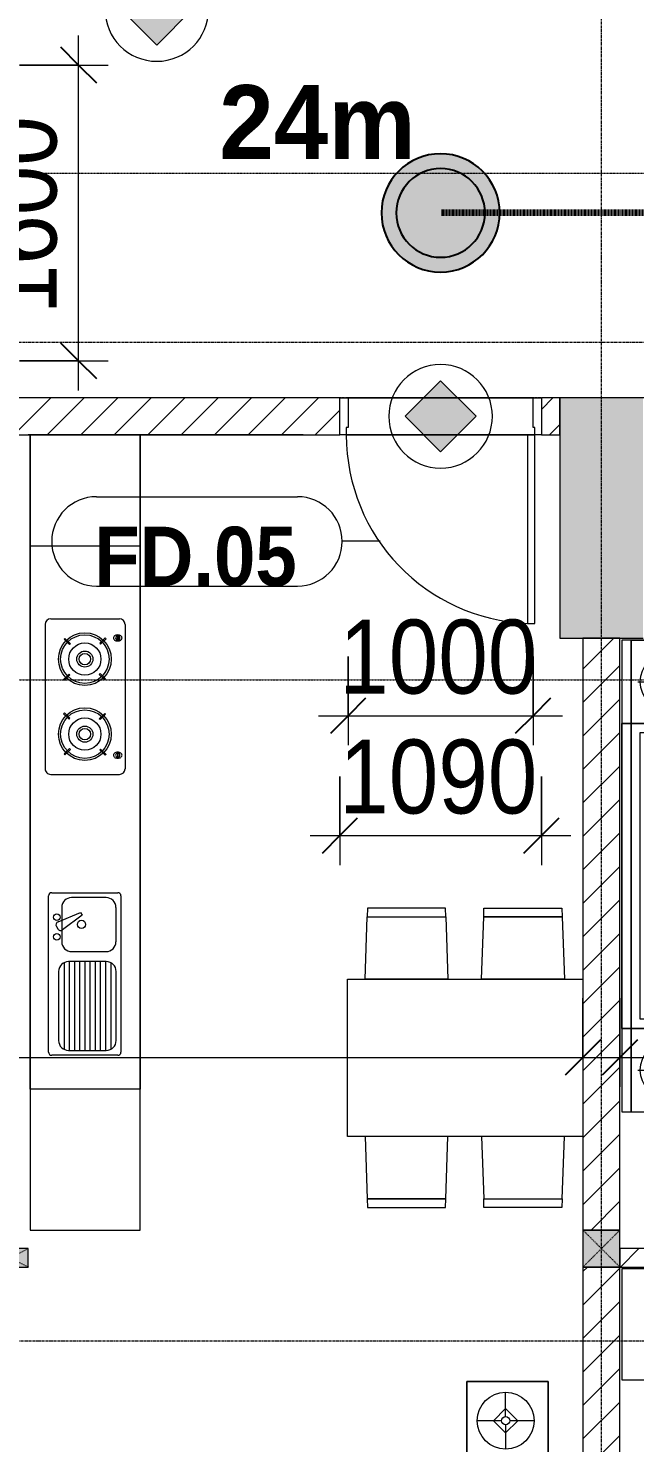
# Model space of a CAD drawing. Header units: millimetres. Extents: x 962 to 241049, y -15958 to 84407.
# Drawn here: x 121032 to 124312, y 27887 to 35536 of the extents above; entities that cross this region are included whole.
import ezdxf

# ---------------------------------------------------------------- set-up
doc = ezdxf.new("R2010")
doc.units = ezdxf.units.MM
for name, pattern in [('1 NÉT CALL OUT', [6, 3, -3]), ('Dash', [6, 3, -3]), ('Dash Dot 3_16_', [7.9375, 4.7625, -1.5875, 0, -1.5875]), ('Grid Line', [22.225, 12.7, -3.175, 3.175, -3.175])]:
    doc.linetypes.add(name, pattern=pattern)
for name, color, linetype, lineweight in [('0-1', 7, 'Continuous', 5), ('A-ANNO-DIMS', 211, 'Continuous', 9), ('A-ANNO-DIMS-160', 211, 'Continuous', 9), ('A-ANNO-NOTE', 131, 'Continuous', 9), ('A-ANNO-NOTE-1', 131, 'Continuous', 25), ('A-DETL-3', 90, '1 NÉT CALL OUT', 100), ('A-DETL-GENF-2', 1, 'Continuous', 9), ('A-DOOR-3', 1, 'Continuous', 9), ('A-DOOR-FRAM-1', 1, 'Continuous', 9), ('A-DOOR-IDEN', 31, 'Continuous', 9), ('A-FLOR-2', 9, 'Continuous', 9), ('A-WALL', 113, 'Continuous', 9), ('A-WALL-1', 253, 'Continuous', 18), ('A-WALL-3', 113, 'Continuous', 18), ('A-WALL-PATT-1', 10, 'Continuous', 9), ('A-WALL-PATT-2', 111, 'Continuous', 9), ('G-ANNO-SYMB-1', 111, 'Dash Dot 3_16_', 18), ('G-ANNO-TEXT-2', 142, 'Continuous', 9), ('G-IMPT-1', 254, 'Continuous', 9), ('I-FURN', 30, 'Continuous', 9), ('I-FURN-1', 254, 'Continuous', 9), ('S-COLS', 52, 'Continuous', 9), ('S-COLS-1', 52, 'Continuous', 5), ('S-COLS-2', 7, 'Continuous', 18), ('S-COLS-4', 254, 'Continuous', 9), ('S-COLS-5', 253, 'Continuous', 18), ('S-COLS-6', 52, 'Continuous', 18), ('S-COLS-7', 52, 'Dash', 9), ('S-COLS-HDLN', 52, 'Dash', 9), ('S-COLS-HDLN-1', 9, 'Dash', 9), ('S-GRID-1', 1, 'Grid Line', 9)]:
    doc.layers.add(name, color=color, linetype=linetype, lineweight=lineweight)
doc.styles.add('Arial_12', font='arial_0.ttf', dxfattribs={"width": 0.95, "height": 400})
doc.styles.add('Arial_B_5', font='arialbd_0.ttf', dxfattribs={"width": 0.9, "height": 320})
doc.styles.add('UTM Avo', font='UTM Avo.ttf', dxfattribs={"width": 0.9, "height": 400})
doc.dimstyles.new('1_Dim_chi_tiet_2_5', dxfattribs={"dimscale": 304.8, "dimtxt": 399.720379, "dimasz": 0.629921, "dimexe": 0.524934, "dimexo": 0.0625, "dimgap": 0.052493, "dimtad": 1, "dimdec": 0, "dimrnd": 5, "dimzin": 0, "dimdsep": 46, "dimtxsty": 'UTM Avo', "dimblk1": 'OBLIQUE', "dimblk2": 'OBLIQUE', "dimsah": 1, "dimcen": 0.09, "dimdle": 0.524934, "dimazin": 0, "dimtfac": 1, "dimtdec": 4, "dimtix": 1, "dimtmove": 0, "dimatfit": 3, "dimfxl": 1.049869, "dimfxlon": 1, "dimtvp": 1, "dimtolj": 1, "dimtzin": 0, "dimarcsym": 2})
pattern_1 = [(45, (63179.03, 0), (-90.50967, 90.50967), [])]

# ---------------------------------------------------------------- blocks, each defined once
blk = doc.blocks.new('NCV_TKTC_KET CAU_rvt-1-TKCS_MB TẦNG 1')
at = {"layer": 'S-COLS-1'}
blk.add_hatch(color=256, dxfattribs=at).paths.add_polyline_path([(61177.6, 32236.9), (61177.6, 33536.9), (60727.6, 33536.9), (60727.6, 32236.9), (60951.6, 32236.9)])
at = {"layer": 'S-COLS-2'}
for p, q in [((61177.6, 33536.9), (60727.6, 33536.9)), ((60727.6, 33536.9), (60727.6, 32236.9)), ((60727.6, 32236.9), (61177.6, 32236.9))]:
    blk.add_line(p, q, dxfattribs=at)
blk = doc.blocks.new('GIUONG NGU-2TAB-1600x2000 - GIUONG NGU-2TAB-1600x2000-842839-TKCS_MB TẦNG 1')
at = {"layer": 'I-FURN-1'}
for p, q in [((458.5, 0), (8.5, 0)), ((8.5, 0), (8.5, -50)), ((458.5, -50), (458.5, 0)), ((2108.2, 0), (458.5, 0)), ((458.5, 0), (458.5, -50)), ((458.5, 0), (2108.2, 0)), ((2108.2, -50), (2108.2, 0)), ((458.5, -50), (8.5, -50)), ((8.5, -50), (8.5, -450.3)), ((8.5, -50), (458.5, -50)), ((458.5, -50), (8.5, -50)), ((8.5, -50), (8.5, -450.3)), ((458.5, -450.3), (458.5, -50)), ((2108.2, -50), (458.5, -50)), ((458.5, -50), (458.5, -1938.9)), ((458.5, -50), (2108.2, -50)), ((458.5, -1938.9), (458.5, -50)), ((458.5, -450.3), (458.5, -50)), ((458.5, -50), (2108.2, -50)), ((2558.2, 0), (2108.2, 0)), ((2108.2, 0), (2108.2, -50)), ((2558.2, -50), (2108.2, -50)), ((2108.2, -50), (2108.2, -450.3)), ((2108.2, -1938.9), (2108.2, -50)), ((2108.2, -50), (2558.2, -50)), ((2108.2, -50), (2558.2, -50)), ((2108.2, -450.3), (2108.2, -50)), ((2108.2, -50), (2108.2, -1938.9)), ((2558.2, -50), (2558.2, 0)), ((2558.2, -450.3), (2558.2, -50)), ((2558.2, -50), (2558.2, -450.3)), ((233.5, -86.8), (233.5, -413.5)), ((508.5, -100), (2058.2, -100)), ((508.5, -1938.9), (508.5, -100)), ((2058.2, -100), (2058.2, -1938.9)), ((2333.2, -86.8), (2333.2, -413.5)), ((120.2, -250.2), (346.8, -250.2)), ((2446.5, -250.2), (2219.8, -250.2)), ((8.5, -450.3), (458.5, -450.3)), ((8.5, -450.3), (458.5, -450.3)), ((2108.2, -450.3), (2558.2, -450.3)), ((2558.2, -450.3), (2108.2, -450.3)), ((1997.1, -2000), (569.6, -2000)), ((569.6, -2050), (1997.1, -2050)), ((1997.1, -2050), (569.6, -2050))]:
    blk.add_line(p, q, dxfattribs=at)
for centre in [(233.5, -250.2), (2333.2, -250.2)]:
    blk.add_circle(centre, 150.7, dxfattribs=at)
for centre, radius, start, end in [((569.6, -1938.9), 111.1, 180, 270), ((569.6, -1938.9), 111.1, 180, 270), ((569.6, -1938.9), 61.1, 180, 270), ((1997.1, -1938.9), 111.1, 270, 360), ((1997.1, -1938.9), 61.1, 270, 0), ((1997.1, -1938.9), 111.1, 270, 0)]:
    blk.add_arc(centre, radius, start, end, dxfattribs=at)
blk = doc.blocks.new('MAY GIAT - MAY GIAT_dwg-348053-TKCS_MB TẦNG 1')
at = {"layer": 'G-IMPT-1', "flags": 128}
blk.add_lwpolyline([(5, 596.6), (5, 2.3), (605, 2.3), (605, 596.6)], close=True, dxfattribs=at)
blk = doc.blocks.new('MAY GIAT - MAY GIAT-348233-TKCS_MB TẦNG 1')
at = {"layer": 'I-FURN-1'}
for p, q in [((5, 596.6), (5, 2.3)), ((605, 596.6), (5, 596.6)), ((605, 2.3), (605, 596.6)), ((5, 2.3), (605, 2.3))]:
    blk.add_line(p, q, dxfattribs=at)
blk.add_blockref('MAY GIAT - MAY GIAT_dwg-348053-TKCS_MB TẦNG 1', (0, 0))
blk = doc.blocks.new('HE BEP A - HE BEP A-V8-TKCS_MB TẦNG 1')
at = {"layer": 'I-FURN'}
for p, q in [((765.9, 605.3), (3.5, 605.3)), ((3.5, 605.3), (3.5, 11)), ((765.9, 11), (765.9, 605.3)), ((765.9, 605.3), (4303.5, 605.3)), ((765.9, 11), (765.9, 605.3)), ((3703.5, 605.3), (3703.5, 11)), ((948.4, 131.7), (948.4, 487.8)), ((965.9, 505.3), (1810.5, 505.3)), ((1644.6, 463.3), (1632.2, 456.1)), ((1828, 487.8), (1828, 131.7)), ((2467.5, 494.2), (2467.5, 122.2)), ((3279.1, 524.2), (2497.5, 524.2)), ((3309.1, 494.2), (3309.1, 122.2)), ((975, 397.7), (975, 193.3)), ((975, 391.9), (1455.1, 391.9)), ((979.9, 419.9), (1450.3, 419.9)), ((1401.8, 451.1), (1028.4, 451.1)), ((1455.1, 193.3), (1455.1, 397.7)), ((1747.9, 434.2), (1562.5, 434.2)), ((1706.2, 324.4), (1627.3, 429.4)), ((1670.1, 454.1), (1721.6, 333.3)), ((2578, 421.2), (2573.6, 416.8)), ((2573.6, 416.8), (2602.8, 387.7)), ((2607.1, 392.1), (2578, 421.2)), ((2602.8, 387.7), (2607.1, 392.1)), ((2795.6, 424), (2766.5, 394.9)), ((2766.5, 394.9), (2770.8, 390.5)), ((2770.8, 390.5), (2800, 419.6)), ((2800, 419.6), (2795.6, 424)), ((2976.7, 419.6), (2981.1, 424)), ((3005.8, 390.5), (2976.7, 419.6)), ((2981.1, 424), (3010.2, 394.9)), ((3010.2, 394.9), (3005.8, 390.5)), ((3169.5, 392.1), (3198.6, 421.2)), ((3173.9, 387.7), (3169.5, 392.1)), ((3203, 416.8), (3173.9, 387.7)), ((3198.6, 421.2), (3203, 416.8)), ((975, 363.9), (1455.1, 363.9)), ((975, 335.9), (1455.1, 335.9)), ((975, 307.9), (1455.1, 307.9)), ((1509.1, 380.9), (1509.1, 194.2)), ((1721.6, 333.3), (1706.2, 324.4)), ((1801.3, 194.2), (1801.3, 380.9)), ((975, 279.9), (1455.1, 279.9)), ((975, 251.9), (1455.1, 251.9)), ((2763.7, 226.8), (2768.1, 231.2)), ((2768.1, 231.2), (2797.2, 202)), ((3008.5, 231.2), (2979.4, 202)), ((3012.9, 226.8), (3008.5, 231.2)), ((975, 223.9), (1455.1, 223.9)), ((975, 195.9), (1455.1, 195.9)), ((981.5, 167.9), (1448.7, 167.9)), ((2570.9, 199.3), (2600, 228.4)), ((2575.3, 194.9), (2570.9, 199.3)), ((2604.4, 224), (2575.3, 194.9)), ((2600, 228.4), (2604.4, 224)), ((2792.8, 197.7), (2763.7, 226.8)), ((2797.2, 202), (2792.8, 197.7)), ((2979.4, 202), (2983.8, 197.7)), ((2983.8, 197.7), (3012.9, 226.8)), ((3176.6, 228.4), (3172.2, 224)), ((3172.2, 224), (3201.4, 194.9)), ((3205.8, 199.3), (3176.6, 228.4)), ((3201.4, 194.9), (3205.8, 199.3)), ((1810.5, 114.2), (965.9, 114.2)), ((1028.4, 139.9), (1401.8, 139.9)), ((1562.5, 140.8), (1747.9, 140.8)), ((3279.1, 92.2), (2497.5, 92.2)), ((2555.1, 133.3), (2555.1, 129.3)), ((2587.6, 133.3), (2555.1, 133.3)), ((2555.1, 129.3), (2587.6, 129.3)), ((2587.6, 129.3), (2587.6, 133.3)), ((3189, 129.3), (3189, 133.3)), ((3189, 133.3), (3221.5, 133.3)), ((3221.5, 129.3), (3189, 129.3)), ((3221.5, 133.3), (3221.5, 129.3)), ((3.5, 11), (765.9, 11)), ((4303.5, 11), (765.9, 11))]:
    blk.add_line(p, q, dxfattribs=at)
for centre, radius in [((1589.4, 460.9), 17.8), ((1696.1, 460.9), 17.8), ((2685.4, 309.4), 142.6), ((2685.4, 309.4), 131.3), ((2685.4, 309.4), 87.2), ((3091.2, 309.4), 142.6), ((3091.2, 309.4), 131.3), ((3091.2, 309.4), 87.2), ((1656.3, 327.5), 22.2), ((2685.4, 309.4), 43.6), ((2685.4, 309.4), 30.9), ((3091.2, 309.4), 43.6), ((3091.2, 309.4), 30.9)]:
    blk.add_circle(centre, radius, dxfattribs=at)
for centre, radius, start, end in [((965.9, 487.8), 17.5, 90, 180), ((1653.4, 447.9), 17.8, 20.53791, 119.9521), ((1810.5, 487.8), 17.5, 0, 90), ((2497.5, 494.2), 30, 90, 180), ((3279.1, 494.2), 30, 360, 90), ((1028.4, 397.7), 53.3, 90, 180), ((1401.8, 397.7), 53.3, 360, 90), ((1562.5, 380.9), 53.3, 90, 180), ((1641, 440.7), 17.8, 119.9521, 219.46175), ((1747.9, 380.9), 53.3, 360, 90), ((1028.4, 193.3), 53.3, 180, 270), ((1401.8, 193.3), 53.3, 270, 360), ((1562.5, 194.2), 53.3, 180, 270), ((1747.9, 194.2), 53.3, 270, 360), ((2574.8, 137.9), 18.1, 120.79762, 145.20397), ((2571.4, 143.6), 11.5, 90, 120.79762), ((2571.4, 143.6), 11.5, 59.20238, 90), ((2568, 137.9), 18.1, 34.79603, 59.20238), ((3208.7, 137.9), 18.1, 120.79762, 145.20397), ((3205.3, 143.6), 11.5, 90, 120.79762), ((3205.3, 143.6), 11.5, 59.20238, 90), ((3201.9, 137.9), 18.1, 34.79603, 59.20238), ((965.9, 131.7), 17.5, 180, 270), ((1810.5, 131.7), 17.5, 270, 360), ((2497.5, 122.2), 30, 180, 270), ((2588.6, 131.7), 33.5, 163.94189, 180), ((2588.6, 131.7), 33.5, 180, 196.05811), ((2580.1, 134.1), 24.7, 145.20397, 163.94189), ((2580.1, 129.2), 24.7, 196.05811, 214.79603), ((2571.3, 131.3), 11.6, 9.9102, 170.0898), ((2571.3, 131.3), 11.6, 189.71775, 350.28225), ((2574.8, 125.5), 18.1, 214.79603, 239.20238), ((2571.4, 119.8), 11.5, 239.20238, 270), ((2571.4, 119.8), 11.5, 270, 300.79762), ((2568, 125.5), 18.1, 300.79762, 325.20397), ((2562.6, 134.1), 24.7, 16.05811, 34.79603), ((2562.6, 129.2), 24.7, 325.20397, 343.94189), ((2554.1, 131.7), 33.5, 0, 16.05811), ((2554.1, 131.7), 33.5, 343.94189, 0), ((3222.5, 131.7), 33.5, 163.94189, 180), ((3222.5, 131.7), 33.5, 180, 196.05811), ((3214, 134.1), 24.7, 145.20397, 163.94189), ((3214, 129.2), 24.7, 196.05811, 214.79603), ((3208.7, 125.5), 18.1, 214.79603, 239.20238), ((3205.3, 131.3), 11.6, 9.9102, 170.0898), ((3205.3, 131.3), 11.6, 189.71775, 350.28225), ((3205.3, 119.8), 11.5, 239.20238, 270), ((3205.3, 119.8), 11.5, 270, 300.79762), ((3201.9, 125.5), 18.1, 300.79762, 325.20397), ((3196.5, 134.1), 24.7, 16.05811, 34.79603), ((3196.5, 129.2), 24.7, 325.20397, 343.94189), ((3188, 131.7), 33.5, 0, 16.05811), ((3188, 131.7), 33.5, 343.94189, 0), ((3279.1, 122.2), 30, 270, 360)]:
    blk.add_arc(centre, radius, start, end, dxfattribs=at)
at = {"layer": 'I-FURN-1'}
for p, q in [((4303.5, 605.3), (3.5, 605.3)), ((3.5, 605.3), (3.5, 11)), ((3.5, 11), (4303.5, 11))]:
    blk.add_line(p, q, dxfattribs=at)
blk = doc.blocks.new('RES_BAN AN 1 - RES_BAN AN 1-V9-TKCS_MB TẦNG 1')
at = {"layer": 'I-FURN-1'}
for p, q in [((-425, 1275), (425, 1275)), ((-425, 1.8), (-425, 1275)), ((425, 1275), (425, 1.8)), ((-761.9, 1168.8), (-809.6, 1167.2)), ((-809.6, 1167.2), (-809.6, 745.3)), ((-425, 1180), (-761.9, 1168.8)), ((-761.9, 1168.8), (-761.9, 743.8)), ((-761.9, 743.8), (-761.9, 1168.8)), ((-425, 732.5), (-425, 1180)), ((425, 1180), (761.9, 1168.8)), ((425, 732.5), (425, 1180)), ((761.9, 1168.8), (761.9, 743.8)), ((761.9, 1168.8), (761.9, 743.8)), ((809.6, 1167.2), (761.9, 1168.8)), ((809.6, 745.3), (809.6, 1167.2)), ((-809.6, 745.3), (-761.9, 743.8)), ((-761.9, 743.8), (-425, 732.5)), ((761.9, 743.8), (425, 732.5)), ((761.9, 743.8), (809.6, 745.3)), ((-809.6, 536.9), (-761.9, 538.5)), ((-809.6, 115.1), (-809.6, 536.9)), ((-425, 549.7), (-761.9, 538.5)), ((-761.9, 538.5), (-761.9, 113.5)), ((-761.9, 538.5), (-761.9, 113.5)), ((-425, 102.3), (-425, 549.7)), ((425, 549.7), (761.9, 538.5)), ((425, 102.3), (425, 549.7)), ((761.9, 538.5), (761.9, 113.5)), ((761.9, 538.5), (809.6, 536.9)), ((761.9, 113.5), (761.9, 538.5)), ((809.6, 536.9), (809.6, 115.1)), ((-761.9, 113.5), (-809.6, 115.1)), ((-761.9, 113.5), (-425, 102.3)), ((761.9, 113.5), (425, 102.3)), ((809.6, 115.1), (761.9, 113.5))]:
    blk.add_line(p, q, dxfattribs=at)
blk = doc.blocks.new('LOBBY_SOFA_1 - LOBBY_SOFA_1-V10-TKCS_MB TẦNG 1')
at = {"layer": 'I-FURN'}
for p, q in [((-2556, -4.9), (-2556, -660)), ((-2457, -66), (-2457, -660)), ((-807, -66), (-2457, -66)), ((-807, -660), (-807, -66)), ((-708, -660), (-708, -4.9)), ((-807, -143), (-2457, -143)), ((-1907, -143), (-1907, -660)), ((-1357, -143), (-1357, -660)), ((-3128.2, -193.5), (-2688.2, -193.5)), ((-3128.2, -633.5), (-3128.2, -193.5)), ((-2688.2, -193.5), (-2688.2, -633.5)), ((-575.9, -193.5), (-575.9, -633.5)), ((-135.9, -193.5), (-575.9, -193.5)), ((-135.9, -633.5), (-135.9, -193.5)), ((-2915.4, -269), (-2915.4, -401)), ((-348.6, -269), (-348.6, -401)), ((-2915.4, -357), (-2981.4, -423)), ((-2849.4, -423), (-2915.4, -357)), ((-414.6, -423), (-348.6, -357)), ((-348.6, -357), (-282.6, -423)), ((-2937.4, -423), (-3069.4, -423)), ((-2981.4, -423), (-2915.4, -489)), ((-2915.4, -489), (-2849.4, -423)), ((-2915.4, -445), (-2915.4, -577)), ((-2893.4, -423), (-2761.4, -423)), ((-370.6, -423), (-502.6, -423)), ((-348.6, -489), (-414.6, -423)), ((-282.6, -423), (-348.6, -489)), ((-348.6, -445), (-348.6, -577)), ((-326.6, -423), (-194.6, -423)), ((-2688.2, -633.5), (-3128.2, -633.5)), ((-2556, -660), (-708, -660)), ((-575.9, -633.5), (-135.9, -633.5)), ((-2172.3, -1064.5), (-2172.3, -1504.5)), ((-1160.3, -1020.5), (-2128.3, -1020.5)), ((-1116.3, -1504.5), (-1116.3, -1064.5)), ((-2128.3, -1548.5), (-1160.3, -1548.5))]:
    blk.add_line(p, q, dxfattribs=at)
for centre, radius in [((-2915.4, -423), 154), ((-348.6, -423), 154), ((-2915.4, -423), 22), ((-348.6, -423), 22)]:
    blk.add_circle(centre, radius, dxfattribs=at)
for centre, start, end in [((-2128.3, -1064.5), 90, 180), ((-1160.3, -1064.5), 0, 90), ((-2128.3, -1504.5), 180, 270), ((-1160.3, -1504.5), 270, 0)]:
    blk.add_arc(centre, 44, start, end, dxfattribs=at)
at = {"layer": 'I-FURN-1'}
for p, q in [((-2556, -4.9), (-2556, -660)), ((-708, -660), (-708, -4.9)), ((-2688.2, -193.5), (-3128.2, -193.5)), ((-3128.2, -193.5), (-3128.2, -633.5)), ((-2688.2, -633.5), (-2688.2, -193.5)), ((-135.9, -193.5), (-575.9, -193.5)), ((-575.9, -193.5), (-575.9, -633.5)), ((-135.9, -633.5), (-135.9, -193.5)), ((-3128.2, -633.5), (-2688.2, -633.5)), ((-2556, -660), (-708, -660)), ((-575.9, -633.5), (-135.9, -633.5)), ((-2172.3, -1064.5), (-2172.3, -1504.5)), ((-1160.3, -1020.5), (-2128.3, -1020.5)), ((-1116.3, -1504.5), (-1116.3, -1064.5)), ((-2128.3, -1548.5), (-1160.3, -1548.5))]:
    blk.add_line(p, q, dxfattribs=at)
for centre, start, end in [((-2128.3, -1064.5), 90, 180), ((-1160.3, -1064.5), 0, 90), ((-2128.3, -1504.5), 180, 270), ((-1160.3, -1504.5), 270, 0)]:
    blk.add_arc(centre, 44, start, end, dxfattribs=at)
blk = doc.blocks.new('G1_SOF - BO TRU - 100x200-745959-TKCS_MB TẦNG 1')
at = {"layer": 'S-COLS'}
blk.add_hatch(color=256, dxfattribs=at).paths.add_polyline_path([(50, -100), (50, 100), (-50, 100), (-50, -100)])
at = {"layer": 'S-COLS-5'}
for p, q in [((50, 100), (-50, 100)), ((-50, 100), (-50, -100)), ((50, -100), (50, 100)), ((-50, -100), (50, -100))]:
    blk.add_line(p, q, dxfattribs=at)
at = {"layer": 'S-COLS-HDLN-1'}
for p, q in [((50, 100), (-50, -100)), ((-50, 100), (50, -100))]:
    blk.add_line(p, q, dxfattribs=at)
blk = doc.blocks.new('NCV_TKTC_TANG 1_rvt-1-TKCS_MB TẦNG 1')
at = {"layer": 'A-WALL-PATT-1'}
h = blk.add_hatch(dxfattribs=at)
h.set_pattern_fill('FP_1', color=256, style=0, pattern_type=2)
h.set_pattern_definition([(45, (0, 0), (-90.50967, 90.50967), [])])
h.paths.add_polyline_path([(65852.6, 28836.9), (65852.6, 28936.9), (65054.2, 28936.9), (65054.2, 28836.9), (65787.7, 28836.9)])
h.paths.add_polyline_path([(63954.6, 28836.9), (64254.2, 28836.9), (64254.2, 28936.9), (63954.6, 28936.9), (63954.6, 28907.8)])
h.paths.add_polyline_path([(62552.6, 28836.9), (62552.6, 28936.9), (62154.6, 28936.9), (62154.6, 28836.9)])
h.paths.add_polyline_path([(63054.6, 28836.9), (63054.6, 28936.9), (62752.6, 28936.9), (62752.6, 28836.9)])
h.paths.add_polyline_path([(61254.6, 28836.9), (61254.6, 28936.9), (61052.6, 28936.9), (61052.6, 28836.9)])
at = {"layer": 'A-FLOR-2'}
for p, q in [((60582.6, 33536.9), (59582.6, 33536.9)), ((57862.6, 33336.9), (57852.6, 33336.9)), ((58456.9, 33336.9), (57862.6, 33336.9)), ((59339.6, 33336.9), (58456.9, 33336.9)), ((60592.6, 33336.9), (59572.6, 33336.9)), ((59572.6, 33336.9), (60592.6, 33336.9))]:
    blk.add_line(p, q, dxfattribs=at)
at = {"layer": 'A-WALL-1'}
for p, q in [((61254.6, 28936.9), (61052.6, 28936.9)), ((61052.6, 28936.9), (61052.6, 28836.9)), ((61052.6, 28836.9), (61254.6, 28836.9))]:
    blk.add_line(p, q, dxfattribs=at)
at = {"layer": 'I-FURN-1'}
for name, p, rotation in [('HE BEP A - HE BEP A-V8-TKCS_MB TẦNG 1', (58467.9, 29033.4), 90.00000000000026), ('GIUONG NGU-2TAB-1600x2000 - GIUONG NGU-2TAB-1600x2000-842839-TKCS_MB TẦNG 1', (61062.6, 29668.6), 90.00000000000065), ('RES_BAN AN 1 - RES_BAN AN 1-V9-TKCS_MB TẦNG 1', (60854.3, 29968.2), 90.00000000000026), ('MAY GIAT - MAY GIAT-348233-TKCS_MB TẦNG 1', (61659.2, 28222), 90), ('LOBBY_SOFA_1 - LOBBY_SOFA_1-V10-TKCS_MB TẦNG 1', (60857.5, 25090.4), 270.0000000000005)]:
    blk.add_blockref(name, p, dxfattribs=dict(at, rotation=rotation))
at = {"layer": 'S-COLS-4', "rotation": 89.99999999999945}
blk.add_blockref('G1_SOF - BO TRU - 100x200-745959-TKCS_MB TẦNG 1', (57752.6, 28886.9), dxfattribs=at)
blk = doc.blocks.new('FD_05 - FD_05-1000x2200mm-835433-TKCS_MB TẦNG 1')
at = {"layer": 'A-DETL-GENF-2'}
for p, q in [((510, -100), (470, -100)), ((470, -100), (470, -1120)), ((510, -1120), (510, -100)), ((470, -1120), (510, -1120))]:
    blk.add_line(p, q, dxfattribs=at)
blk.add_arc((510, -100), 1020, 180, 267.75253, dxfattribs=at)
at = {"layer": 'A-DOOR-FRAM-1'}
for p, q in [((-545, 100), (-500, 100)), ((-545, -100), (-545, 100)), ((-500, 100), (-500, -60)), ((500, 100), (545, 100)), ((500, -60), (500, 100)), ((545, 100), (545, -100)), ((-500, -60), (-510, -60)), ((-510, -60), (-510, -100)), ((510, -60), (500, -60)), ((510, -100), (510, -60)), ((-510, -100), (-545, -100)), ((545, -100), (510, -100))]:
    blk.add_line(p, q, dxfattribs=at)
blk = doc.blocks.new('G1_SOF - BO TRU - 200x200-3050151-TKCS_MB TẦNG 1')
at = {"layer": 'S-COLS-HDLN'}
for p, q in [((-100, 100), (100, -100)), ((100, 100), (-100, -100))]:
    blk.add_line(p, q, dxfattribs=at)
blk = doc.blocks.new('DIMBLOCK33-TKCS_MB TẦNG 1')
at = {"layer": 'A-ANNO-DIMS-160'}
for p, q in [((122716.6, 31490), (122716.6, 31010)), ((122716.6, 31170), (122716.6, 31490)), ((123806.6, 31490), (123806.6, 31010)), ((123806.6, 31170), (123806.6, 31490)), ((122556.6, 31170), (123966.6, 31170))]:
    blk.add_line(p, q, dxfattribs=at)
at = {"layer": 'A-ANNO-DIMS-160', "lineweight": 25}
for p, q in [((122716.6, 31170), (122812.6, 31266)), ((123806.6, 31170), (123902.6, 31266)), ((122716.6, 31170), (122620.6, 31074)), ((123806.6, 31170), (123710.6, 31074))]:
    blk.add_line(p, q, dxfattribs=at)
at = {"layer": 'A-ANNO-DIMS-160', "color": 0, "insert": (122713.8, 31689.6), "char_height": 400, "width": 1314.636, "attachment_point": 1, "line_spacing_factor": 1.110334, "style": 'UTM Avo'}
blk.add_mtext('1090', dxfattribs=at)
blk = doc.blocks.new('_Oblique')
at = {"color": 0, "linetype": 'ByBlock', "lineweight": -2}
blk.add_line((-0.5, -0.5), (0.5, 0.5), dxfattribs=at)
blk = doc.blocks.new('DIMBLOCK94-TKCS_MB TẦNG 1')
at = {"layer": 'A-ANNO-DIMS-160'}
for p, q in [((122761.6, 32138.4), (122761.6, 31658.4)), ((122761.6, 31818.4), (122761.6, 32138.4)), ((123761.6, 32138.4), (123761.6, 31658.4)), ((123761.6, 31818.4), (123761.6, 32138.4)), ((122601.6, 31818.4), (123921.6, 31818.4))]:
    blk.add_line(p, q, dxfattribs=at)
at = {"layer": 'A-ANNO-DIMS-160', "lineweight": 25}
for p, q in [((122761.6, 31818.4), (122857.6, 31914.4)), ((123761.6, 31818.4), (123857.6, 31914.4)), ((122761.6, 31818.4), (122665.6, 31722.4)), ((123761.6, 31818.4), (123665.6, 31722.4))]:
    blk.add_line(p, q, dxfattribs=at)
at = {"layer": 'A-ANNO-DIMS-160', "color": 0, "insert": (122713.8, 32338), "char_height": 400, "width": 1314.636, "attachment_point": 1, "line_spacing_factor": 1.110334, "style": 'UTM Avo'}
blk.add_mtext('1000', dxfattribs=at)
blk = doc.blocks.new('STN_Door Tag - STN_Door Tag-1788670-TKCS_MB TẦNG 1')
at = {"layer": 'A-DOOR-IDEN'}
for p, q in [((-3.37, 1.495), (3.431, 1.495)), ((-3.37, -1.524), (3.431, -1.524))]:
    blk.add_line(p, q, dxfattribs=at)
for centre, start, end in [((-3.37, -0.015), 90, 270), ((3.431, -0.015), 270, 90)]:
    blk.add_arc(centre, 1.509, start, end, dxfattribs=at)
blk = doc.blocks.new('DIMBLOCK100-TKCS_MB TẦNG 1')
at = {"layer": 'A-ANNO-DIMS-160'}
for p, q in [((121304, 33577.1), (121304, 35497.1)), ((120984, 35337.1), (121464, 35337.1)), ((121304, 35337.1), (120984, 35337.1)), ((120984, 33737.1), (121464, 33737.1)), ((121304, 33737.1), (120984, 33737.1))]:
    blk.add_line(p, q, dxfattribs=at)
at = {"layer": 'A-ANNO-DIMS-160', "lineweight": 25}
for p, q in [((121304, 35337.1), (121208, 35433.1)), ((121304, 35337.1), (121400, 35241.1)), ((121304, 33737.1), (121208, 33833.1)), ((121304, 33737.1), (121400, 33641.1))]:
    blk.add_line(p, q, dxfattribs=at)
at = {"layer": 'A-ANNO-DIMS-160', "color": 0, "insert": (120784.4, 33989.4), "char_height": 400, "width": 1314.636, "attachment_point": 1, "rotation": 90, "line_spacing_factor": 1.110334, "style": 'UTM Avo'}
blk.add_mtext('1600', dxfattribs=at)
blk = doc.blocks.new('DIMBLOCK189-TKCS_MB TẦNG 1')
at = {"layer": 'A-ANNO-DIMS-160'}
for p, q in [((116031.6, 30290.8), (116031.6, 29810.8)), ((116031.6, 29970.8), (116031.6, 30290.8)), ((124031.6, 30290.8), (124031.6, 29810.8)), ((124031.6, 29970.8), (124031.6, 30290.8)), ((115871.6, 29970.8), (124191.6, 29970.8))]:
    blk.add_line(p, q, dxfattribs=at)
at = {"layer": 'A-ANNO-DIMS-160', "lineweight": 25}
for p, q in [((116031.6, 29970.8), (116127.6, 30066.8)), ((124031.6, 29970.8), (124127.6, 30066.8)), ((116031.6, 29970.8), (115935.6, 29874.8)), ((124031.6, 29970.8), (123935.6, 29874.8))]:
    blk.add_line(p, q, dxfattribs=at)
at = {"layer": 'A-ANNO-DIMS-160', "color": 0, "insert": (119483.8, 30490.4), "char_height": 400, "width": 1314.636, "attachment_point": 1, "line_spacing_factor": 1.110334, "style": 'UTM Avo'}
blk.add_mtext('8000', dxfattribs=at)
blk = doc.blocks.new('DIMBLOCK190-TKCS_MB TẦNG 1')
at = {"layer": 'A-ANNO-DIMS-160'}
for p, q in [((124231.6, 30290.8), (124231.6, 29810.8)), ((124231.6, 29970.8), (124231.6, 30290.8)), ((132231.6, 30290.8), (132231.6, 29810.8)), ((132231.6, 29970.8), (132231.6, 30290.8)), ((124071.6, 29970.8), (132391.6, 29970.8))]:
    blk.add_line(p, q, dxfattribs=at)
at = {"layer": 'A-ANNO-DIMS-160', "lineweight": 25}
for p, q in [((124231.6, 29970.8), (124327.6, 30066.8)), ((132231.6, 29970.8), (132327.6, 30066.8)), ((124231.6, 29970.8), (124135.6, 29874.8)), ((132231.6, 29970.8), (132135.6, 29874.8))]:
    blk.add_line(p, q, dxfattribs=at)
at = {"layer": 'A-ANNO-DIMS-160', "color": 0, "insert": (127683.8, 30490.4), "char_height": 400, "width": 1314.636, "attachment_point": 1, "line_spacing_factor": 1.110334, "style": 'UTM Avo'}
blk.add_mtext('8000', dxfattribs=at)
blk = doc.blocks.new('HDNDCT_DIEM THOAT HIEM XA NHAT - HDNDCT_DIEM THOAT HIEM XA NHAT-1614703-TKCS_MB TẦNG 1')
at = {"layer": 'A-ANNO-NOTE'}
h = blk.add_hatch(color=256, dxfattribs=at)
edge = h.paths.add_edge_path()
edge.add_arc((0, 0), 2, 0, 180)
edge.add_arc((0, 0), 2, 180, 360)
edge = h.paths.add_edge_path()
edge.add_arc((0, 0), 1.5, 180, 360)
edge.add_arc((0, 0), 1.5, 360, 540)
h = blk.add_hatch(color=256, dxfattribs=at)
edge = h.paths.add_edge_path()
edge.add_arc((0, 0), 1.5, 0, 180)
edge.add_arc((0, 0), 1.5, 180, 360)
at = {"layer": 'A-ANNO-NOTE-1'}
for radius, start, end in [(2, 360, 180), (1.5, 0, 180), (1.5, 360, 180), (2, 180, 360), (1.5, 180, 0), (1.5, 180, 360)]:
    blk.add_arc((0, 0), radius, start, end, dxfattribs=at)
blk = doc.blocks.new('HDNDCT_GHI CHÚ CỬA CHỐNG CHÁY EI30 - HDNDCT_GHI CHÚ CỬA CHỐNG CHÁY EI30-2461928-TKCS_MB TẦNG 1')
at = {"layer": 'A-ANNO-NOTE'}
blk.add_hatch(color=256, dxfattribs=at).paths.add_polyline_path([(-1.2, 0), (0, 1.2), (1.2, 0), (0, -1.2)])
for p, q in [((0, 1.2), (-1.2, 0)), ((1.2, 0), (0, 1.2)), ((-1.2, 0), (0, -1.2)), ((0, -1.2), (1.2, 0))]:
    blk.add_line(p, q, dxfattribs=at)
for start, end in [(360, 180), (180, 360)]:
    blk.add_arc((0, 0), 1.75, start, end, dxfattribs=at)

msp = doc.modelspace()

# ---------------------------------------------------------------- hatches: boundary and pattern name
at = {"layer": 'A-WALL-PATT-2'}
h = msp.add_hatch(dxfattribs=at)
h.set_pattern_fill('FP_1', color=256, style=0, pattern_type=2)
h.set_pattern_definition(pattern_1)
h.paths.add_polyline_path([(123806.6, 33336.9), (123906.6, 33336.9), (123906.6, 33536.9), (123806.6, 33536.9)])
h.paths.add_polyline_path([(119631.6, 33336.9), (119631.6, 33536.9), (116106.6, 33536.9), (116106.6, 33336.9), (119294.5, 33336.9)])
h.paths.add_polyline_path([(119831.6, 33336.9), (122716.6, 33336.9), (122716.6, 33536.9), (119831.6, 33536.9)])
h = msp.add_hatch(dxfattribs=at)
h.set_pattern_fill('FP_1', color=256, style=0, pattern_type=2)
h.set_pattern_definition(pattern_1)
h.paths.add_polyline_path([(124130.6, 25536.9), (124231.6, 25536.9), (124231.6, 28836.9), (124031.6, 28836.9), (124031.6, 25536.9)])
h.paths.add_polyline_path([(124130.6, 29036.9), (124231.6, 29036.9), (124231.6, 32237), (124031.6, 32237), (124031.6, 29036.9)])
at = {"layer": 'S-COLS-1'}
msp.add_hatch(color=256, dxfattribs=at).paths.add_polyline_path([(124231.6, 28836.9), (124231.6, 29036.9), (124031.6, 29036.9), (124031.6, 28836.9), (124130.6, 28836.9)])

# ---------------------------------------------------------------- linework, layer by layer
at = {"layer": 'A-DETL-3'}
msp.add_line((142431.2, 34537.4), (123261.6, 34537.4), dxfattribs=at)
at = {"layer": 'A-DOOR-IDEN'}
msp.add_line((122935, 32762.9), (122729.5, 32762.8), dxfattribs=at)
at = {"layer": 'A-WALL'}
for p, q in [((122761.6, 33536.9), (123761.6, 33536.9)), ((123771.6, 33336.9), (122751.6, 33336.9)), ((124031.6, 29036.9), (124231.6, 29036.9)), ((124231.6, 28836.9), (124031.6, 28836.9))]:
    msp.add_line(p, q, dxfattribs=at)
at = {"layer": 'A-WALL-3'}
for p, q in [((122716.6, 33536.9), (116106.6, 33536.9)), ((122716.6, 33336.9), (122716.6, 33536.9)), ((123906.6, 33536.9), (123806.6, 33536.9)), ((123806.6, 33536.9), (123806.6, 33336.9)), ((123906.6, 33336.9), (123906.6, 33536.9)), ((119831.6, 33336.9), (122716.6, 33336.9)), ((123806.6, 33336.9), (123906.6, 33336.9)), ((124231.6, 32237), (124031.6, 32237)), ((124031.6, 32237), (124031.6, 29036.9)), ((124231.6, 29036.9), (124231.6, 32237)), ((124031.6, 28836.9), (124031.6, 25536.9)), ((124231.6, 25536.9), (124231.6, 28836.9))]:
    msp.add_line(p, q, dxfattribs=at)
at = {"layer": 'G-ANNO-SYMB-1'}
for p, q in [((90628.5, 34751.5), (198105.9, 34751.5)), ((90628.5, 32011.5), (198105.9, 32011.5))]:
    msp.add_line(p, q, dxfattribs=at)
at = {"layer": 'S-COLS'}
for p, q in [((124231.6, 29036.9), (124031.6, 29036.9)), ((124031.6, 28836.9), (124231.6, 28836.9))]:
    msp.add_line(p, q, dxfattribs=at)
at = {"layer": 'S-COLS-6'}
for p, q in [((124031.6, 29036.9), (124031.6, 28836.9)), ((124231.6, 28836.9), (124231.6, 29036.9))]:
    msp.add_line(p, q, dxfattribs=at)
at = {"layer": 'S-GRID-1'}
for p, q in [((124131.6, 15532), (124131.6, 78459.2)), ((190336.8, 33836.9), (98297.8, 33836.9)), ((192368.8, 33536.9), (96265.8, 33536.9)), ((192368.8, 28436.9), (96265.8, 28436.9))]:
    msp.add_line(p, q, dxfattribs=at)

# ---------------------------------------------------------------- block references
at = {"layer": '0-1'}
for name in ['NCV_TKTC_KET CAU_rvt-1-TKCS_MB TẦNG 1', 'NCV_TKTC_TANG 1_rvt-1-TKCS_MB TẦNG 1']:
    msp.add_blockref(name, (63179, 0), dxfattribs=at)
at = {"layer": 'A-ANNO-NOTE', "xscale": 160, "yscale": 160, "zscale": 160}
for name, p in [('HDNDCT_GHI CHÚ CỬA CHỐNG CHÁY EI30 - HDNDCT_GHI CHÚ CỬA CHỐNG CHÁY EI30-2461928-TKCS_MB TẦNG 1', (121726.6, 35637.4)), ('HDNDCT_DIEM THOAT HIEM XA NHAT - HDNDCT_DIEM THOAT HIEM XA NHAT-1614703-TKCS_MB TẦNG 1', (123261.6, 34537.4)), ('HDNDCT_GHI CHÚ CỬA CHỐNG CHÁY EI30 - HDNDCT_GHI CHÚ CỬA CHỐNG CHÁY EI30-2461928-TKCS_MB TẦNG 1', (123261.6, 33437.4))]:
    msp.add_blockref(name, p, dxfattribs=at)
at = {"layer": 'A-DOOR-3'}
msp.add_blockref('FD_05 - FD_05-1000x2200mm-835433-TKCS_MB TẦNG 1', (123261.6, 33436.9), dxfattribs=at)
at = {"layer": 'A-DOOR-IDEN', "xscale": 159.9999999999999, "yscale": 159.9999999999999, "zscale": 159.9999999999999}
msp.add_blockref('STN_Door Tag - STN_Door Tag-1788670-TKCS_MB TẦNG 1', (121939.1, 32763.5), dxfattribs=at)
at = {"layer": 'S-COLS-7'}
msp.add_blockref('G1_SOF - BO TRU - 200x200-3050151-TKCS_MB TẦNG 1', (124131.6, 28936.9), dxfattribs=at)

# ---------------------------------------------------------------- texts
at = {"layer": 'A-DOOR-IDEN', "insert": (121935.9, 32678.1), "char_height": 320, "width": 1124.64, "attachment_point": 5, "line_spacing_factor": 0.936439, "style": 'Arial_B_5'}
msp.add_mtext('\\pt7.2,14.4,21.6,28.8,36,43.2,50.4,57.6,64.8,72,79.2,86.4,93.6,100.8,108,115.2,122.4,129.6,136.8,144,151.2,158.4,165.6,172.8,180,187.2,194.4,201.6,208.8,216,223.2,230.4;FD.05', dxfattribs=at)
at = {"layer": 'G-ANNO-TEXT-2', "insert": (122595.3, 35028.4), "char_height": 400, "width": 1437.92, "attachment_point": 5, "line_spacing_factor": 0.936439, "style": 'Arial_12'}
msp.add_mtext('\\pt1824,3648,5472,7296,9120,10944,12768,14592,16416,18240,20064,21888,23712,25536,27360,29184,31008,32832,34656,36480,38304,40128,41952,43776,45600,47424,49248,51072,52896,54720,56544,58368;{\\fArial|b1|i0|c0|p34;24m}', dxfattribs=at)

# ---------------------------------------------------------------- dimensions: what is measured, and where the dimension line sits
at = {"layer": 'A-ANNO-DIMS'}
dim = msp.add_linear_dim(base=(121304, 35337.1), p1=(120984, 33737.1), p2=(120984, 35337.1), angle=90, dimstyle='1_Dim_chi_tiet_2_5', override={"dimpost": '<>', "dimfxl": 1600}, dxfattribs=at)
dim.commit()
dim.dimension.update_dxf_attribs({"geometry": 'DIMBLOCK100-TKCS_MB TẦNG 1', "text_midpoint": (121081, 34537.1)})
for base, p1, p2, override, picture, middle in [((123761.6, 31818.4), (122761.6, 32138.4), (123761.6, 32138.4), {"dimpost": '<>', "dimfxl": 1000}, 'DIMBLOCK94-TKCS_MB TẦNG 1', (123261.6, 32041.4)), ((123806.6, 31170), (122716.6, 31490), (123806.6, 31490), {"dimpost": '<>', "dimfxl": 1090}, 'DIMBLOCK33-TKCS_MB TẦNG 1', (123261.6, 31392.9)), ((124031.6, 29970.8), (116031.6, 30290.8), (124031.6, 30290.8), {"dimpost": '<>', "dimfxl": 8000}, 'DIMBLOCK189-TKCS_MB TẦNG 1', (120031.6, 30193.8)), ((132231.6, 29970.8), (124231.6, 30290.8), (132231.6, 30290.8), {"dimpost": '<>', "dimfxl": 8000}, 'DIMBLOCK190-TKCS_MB TẦNG 1', (128231.6, 30193.8))]:
    dim = msp.add_linear_dim(base=base, p1=p1, p2=p2, dimstyle='1_Dim_chi_tiet_2_5', override=override, dxfattribs=at)
    dim.commit()
    dim.dimension.update_dxf_attribs({"geometry": picture, "text_midpoint": middle})

doc.saveas('drawing.dxf')
